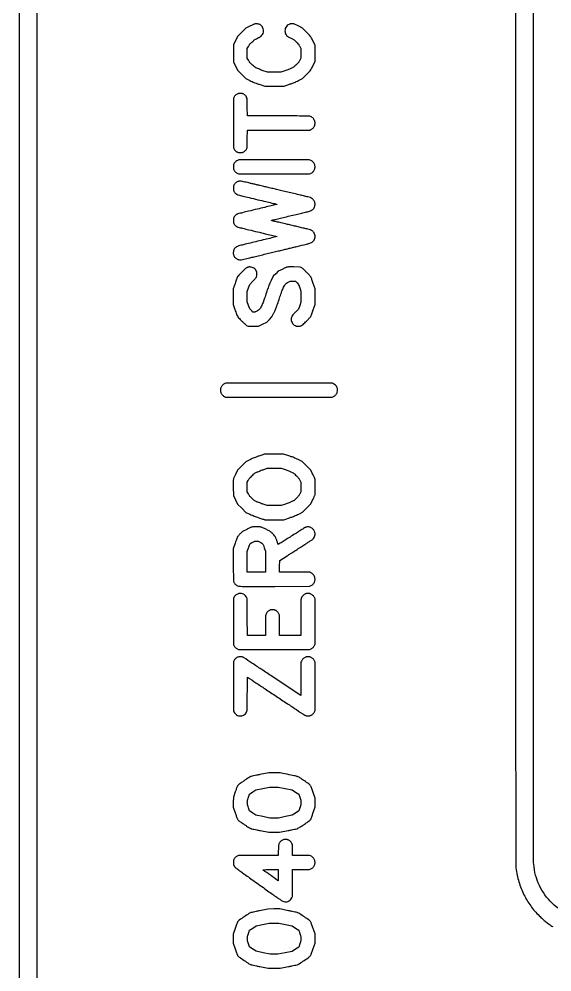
# Model space of a CAD drawing. Extents: x 949 to 24658, y 948 to 49051.
# Drawn here: x 949 to 3906, y 37456 to 42738 of the extents above; entities that cross this region are included whole.
import ezdxf

# ---------------------------------------------------------------- set-up
doc = ezdxf.new("R2010")
doc.units = 0

msp = doc.modelspace()

# ---------------------------------------------------------------- linework, layer by layer
for points in [[(24557.45501, 40846.15625, -0.000005), (24557.576589, 33590.111823, -0.000003), (24557.572356, 24977, -0.000002), (24557.441941, 13479.946311, -0.000011), (24557.197838, 7129.844974)], [(10406.169525, 37738.067317, -0.000001), (7284.943993, 37738.119343, -0.000001), (4154.349915, 37738.182247, -0.016092), (4126.5, 37739.079389, -0.088387), (4007.824737, 37768.20927, -0.089356), (3907.020626, 37836.473077, -0.089547), (3836.535009, 37935.47965, -0.089246), (3805.013966, 38053, -0.02096), (3804.381759, 38068.001996, -0.000003), (3804.197047, 39001.246926, -0.000054), (3804.091567, 40246.104477, -0.000013), (3804.192396, 42321), (3804.507907, 46575.5)], [(3703.932697, 46543.887491, 0.000001), (3703.874383, 45298.330035, 0.000027), (3703.886066, 43922.992192, 0.000016), (3704.040572, 42293, 0.000007), (3704.415056, 39650.664677, 0.000093), (3704.753215, 38664.86868, 0.000014), (3705.096386, 38050.695171, 0.032694), (3706.298138, 38032.5, 0.017725), (3713.138187, 37991.864436, 0.021931), (3722.486188, 37954.644388, 0.022539), (3734.806221, 37919.253213, 0.020777), (3750.564224, 37884.118552, 0.019094), (3768.472476, 37851.441792, 0.02193), (3788.070056, 37821.748617, 0.021951), (3810.176004, 37793.910352, 0.0192), (3835.607726, 37766.797513, 0.012286), (3853.975893, 37749.533712, 0.014084), (3872.370686, 37733.987175, 0.014455), (3891.159846, 37719.862944, 0.014512), (3910.709883, 37706.867111, 0.028089)], [(10785.463822, 45035.652863, -0.000007), (10785.5, 42312.5, -0.00001), (10785.452324, 40023.210587, -0.000067)], [(10885.451421, 40055.597846, 0.000011), (10885.5, 42312, 0.000007), (10885.462764, 44998.696467, 0.000096)], [(5592.011956, 37638.547867, 0.000014), (7295.5, 37638.5, 0.000009), (9315.141555, 37638.536626, 0.000133)], [(10884.994013, 38054.954484, 0.000004), (10885.24925, 38880.764608, 0.000065)], [(10785.249276, 38864.327406, -0.000004), (10784.993817, 38059.058954, -0.029729)], [(1049.389569, 24971.005548), (1049.026707, 47383.921986, -0.00626), (1050.046715, 47465.5, -0.033646), (1068.871669, 47668.901535, -0.033602), (1114.810693, 47868.031209, -0.033578), (1187.049486, 48059.345218, -0.033492), (1284.300323, 48239.440267, -0.035818), (1412.472277, 48413.87389, -0.035525), (1564.554944, 48568.74278, -0.035523), (1737.038666, 48700.530386, -0.035805), (1926, 48806.188285, -0.025465), (2070.497901, 48865.136588, -0.025551), (2220.07925, 48909.014513, -0.025572), (2373.232624, 48937.376195, -0.025608), (2528.409406, 48949.937588, -0.007392), (2587.913092, 48950.817431), (12801.773457, 48950.839867)], [(6290.338763, 44819.041707, 0.000021), (7295.237307, 44819, 0.000022), (8282.535437, 44819.042846, 0.0002)], [(4128.612771, 37639.010388, 0.00001), (4727.012426, 37638.751208, 0.000089)]]:
    msp.add_lwpolyline(points, format="xyb")
msp.add_lwpolyline([(949.364042, 47439.205645), (949.356477, 25000.183739)])
for points in [[(2255.5, 42710.598561, 0.031976), (2252.945824, 42709.605454, 0.002407), (2246.2125, 42706.43904, 0.003317), (2238.217889, 42702.567111, 0.002517), (2229.5, 42698.21859), (2207.5, 42687.106267), (2185.203288, 42665.424927), (2162.906575, 42643.743588), (2150.703288, 42619.311645), (2138.5, 42594.879701), (2138.5, 42548), (2138.5, 42501.120299), (2150.701964, 42476.691006), (2162.903927, 42452.261713), (2185.201964, 42430.568369), (2207.5, 42408.875025), (2229.404147, 42397.836262, 0.0061), (2242.571531, 42391.400678, 0.013592), (2252.776471, 42386.901738, 0.011577), (2264.159057, 42382.553626, 0.00336), (2281.904147, 42376.375838), (2312.5, 42365.954175), (2366, 42366.227088), (2419.5, 42366.5), (2449.5, 42376.648605, 0.003239), (2467.272368, 42382.789369, 0.012863), (2478.05899, 42386.909734, 0.015397), (2487.651784, 42391.209717, 0.006189), (2500.5, 42397.648605), (2521.5, 42408.5), (2538, 42424.334649, 0.003301), (2557.375056, 42443.175679, 0.033575), (2564.817024, 42451.564718, 0.042747), (2570.412427, 42460.235434, 0.007056), (2579.5, 42477.970368), (2591.5, 42502.22644), (2591.5, 42548), (2591.5, 42593.77356), (2579.5, 42617.987258, 0.006478), (2570.444102, 42635.680437, 0.042051), (2565.046288, 42644.100394, 0.034031), (2557.944688, 42652.162135, 0.003335), (2539.40178, 42670.284482), (2521.30356, 42687.737747), (2497.621403, 42699.618873), (2473.939245, 42711.5), (2463.719623, 42711.5, 0.008284), (2457.837509, 42711.402533, 0.033378), (2454.264982, 42711.044559, 0.0444), (2451.297525, 42710.269935, 0.023557), (2447.781935, 42708.819944, 0.081297), (2437.168396, 42701.55054, 0.078296), (2429.264508, 42691.191278, 0.07974), (2425.031822, 42679.084866, 0.089376), (2425.045167, 42666.75, 0.058768), (2428.383626, 42655.832542, 0.085917), (2433.927055, 42647.473504, 0.065208), (2443.13918, 42639.969366, 0.021342), (2458.448614, 42631.392485), (2475.5, 42622.774024), (2488.827391, 42609.637012, -0.004975), (2496.884012, 42601.535857, -0.026721), (2500.98189, 42596.856651, -0.03584), (2504.003489, 42592.384393, -0.013682), (2507.577391, 42585.766657), (2513, 42575.033313), (2513, 42548), (2513, 42520.966687), (2507.577391, 42510.233343, -0.013693), (2504.004096, 42503.617071, -0.035784), (2500.980852, 42499.141707, -0.02668), (2496.881046, 42494.457797, -0.004977), (2488.827391, 42486.354054, -0.005189), (2480.191984, 42478.011253, -0.030749), (2475.375363, 42473.984576, -0.034537), (2470.326829, 42470.778594, -0.007591), (2461.216634, 42466.017738, -0.011565), (2453.432486, 42462.322243, -0.009819), (2445.051774, 42458.774239, -0.008774), (2435.645297, 42455.198238, -0.005831), (2424.741629, 42451.413684), (2402.549989, 42444), (2364.89139, 42444), (2327.232791, 42444), (2304.326425, 42451.887598, -0.005883), (2293.830398, 42455.640523, -0.006816), (2283.931197, 42459.466273, -0.007387), (2275.128377, 42463.158975, -0.01314), (2268.011177, 42466.494399, -0.009137), (2259.743286, 42470.828232, -0.031091), (2254.602795, 42474.074286, -0.027022), (2249.551946, 42478.153952, -0.005671), (2241.196854, 42485.856801, -0.004748), (2232.709699, 42494.015017, -0.031503), (2228.782196, 42498.380129, -0.040347), (2225.846014, 42502.774507, -0.010703), (2221.895706, 42510.234623), (2216, 42521.969247), (2216, 42548), (2216, 42574.030753), (2221.921685, 42585.765377, -0.010741), (2225.882426, 42593.211984, -0.039947), (2228.836474, 42597.622391, -0.031235), (2232.780623, 42602.007884, -0.004779), (2241.246256, 42610.15661, -0.005889), (2250.024133, 42618.252306, -0.031461), (2255.128631, 42622.298962, -0.030497), (2260.764693, 42625.726875, -0.005322), (2271.831917, 42631.415849, 0.006698), (2278.698133, 42634.969263, 0.007814), (2285.119421, 42638.532372, 0.007027), (2290.450692, 42641.701129, 0.04613), (2292.936971, 42643.562022, 0.080048), (2300.693481, 42653.226149, 0.078523), (2305.085768, 42664.900525, 0.078893), (2305.652935, 42677.311072, 0.081974), (2302.318723, 42689.111484, 0.024616), (2299.430435, 42694.550326, 0.040532), (2296.413278, 42698.79073, 0.043042), (2292.892404, 42702.311087, 0.032561), (2288.48754, 42705.55112, 0.0566), (2280.850025, 42709.297291, 0.047812), (2272.120054, 42711.502114, 0.048733), (2263.324915, 42711.981438, 0.066085)], [(2162.892457, 42323.70292, 0.040849), (2155.814478, 42320.012676, 0.048894), (2149.877977, 42315.405718, 0.049605), (2145.016284, 42309.795028, 0.044133), (2141.135165, 42303.120011), (2138.5, 42297.5), (2138.5, 42161.5), (2138.5, 42025.5), (2141.110072, 42020, 0.039457), (2144.519068, 42014.073062, 0.045699), (2148.672894, 42009.062358, 0.045153), (2153.713339, 42004.842219, 0.037008), (2159.766917, 42001.272343, 0.012667), (2164.550944, 41999.057959, 0.048159), (2167.680793, 41998.048726, 0.044447), (2171.066427, 41997.616944, 0.009696), (2176.951597, 41997.507331, 0.009674), (2182.598443, 41997.620932, 0.038385), (2186.041986, 41998.022865, 0.045128), (2189.104038, 41998.913732, 0.017054), (2193.200712, 42000.681727, 0.041989), (2199.205261, 42004.163335, 0.043984), (2204.443855, 42008.551578, 0.043965), (2208.836035, 42013.790383, 0.041881), (2212.325604, 42019.799288), (2215.5, 42026.5), (2215.786737, 42074.238883), (2216.073475, 42121.977766), (2389.286737, 42122.238883), (2562.5, 42122.5), (2569.002865, 42125.581812, 0.043326), (2574.878567, 42129.017867, 0.042298), (2580.125307, 42133.439866, 0.041821), (2584.605614, 42138.733738, 0.040345), (2588.203129, 42144.761049, 0.016499), (2590.074526, 42148.901799, 0.047923), (2590.989009, 42151.903703, 0.040637), (2591.392351, 42155.285712, 0.009368), (2591.5, 42161.030835, 0.009658), (2591.386044, 42166.930121, 0.04433), (2590.95215, 42170.321973, 0.048131), (2589.941683, 42173.454645, 0.012703), (2587.727657, 42178.236543, 0.056148), (2582.379717, 42186.558119, 0.064678), (2575.532671, 42193.043056, 0.064805), (2567.268157, 42197.554113, 0.056704), (2557.74164, 42200.057028, 0.034406), (2552.737429, 42200.43231, 0.000191), (2504.834854, 42200.704701, 0.000812), (2449.548207, 42200.908261, 0.000485), (2383.78643, 42200.979893), (2216.07286, 42201), (2215.78643, 42249.25), (2215.5, 42297.5), (2212.275699, 42304.08912, 0.044692), (2208.811213, 42309.81144, 0.040382), (2204.27665, 42315.039835, 0.040473), (2198.972329, 42319.459987, 0.045424), (2193.218065, 42322.777909, 0.024805), (2189.86374, 42324.127993, 0.035196), (2186.759051, 42324.962851, 0.028767), (2183.130879, 42325.454935, 0.010762), (2178, 42325.741353, 0.00919), (2172.617397, 42325.82674, 0.032912), (2169.18715, 42325.592028, 0.042415), (2166.285476, 42324.946513, 0.023821)], [(2169.045302, 41956.907636, 0.063862), (2160.863387, 41954.186041, 0.053873), (2153.108179, 41949.363627, 0.052928), (2146.432811, 41942.894413, 0.05672), (2141.440618, 41935.307908, 0.022237), (2139.775613, 41931.621355, 0.051684), (2138.94883, 41928.707525, 0.036567), (2138.589499, 41925.129788, 0.006749), (2138.5, 41918.5, 0.006903), (2138.58979, 41911.996546, 0.034256), (2138.940492, 41908.3583, 0.048826), (2139.728256, 41905.422521, 0.024196), (2141.260506, 41901.878854, 0.035684), (2144.779519, 41895.842929, 0.045891), (2148.870866, 41890.894704, 0.046046), (2153.78428, 41886.788312, 0.036295), (2159.763413, 41883.272343), (2167.396186, 41879.5), (2364.448093, 41879.5), (2561.5, 41879.5), (2567.5, 41881.908548, 0.061831), (2573.843328, 41885.417203, 0.040003), (2580.220828, 41890.88454, 0.040149), (2585.608795, 41897.257138, 0.065159), (2588.950546, 41903.5, 0.104962), (2591.61927, 41920.90012, 0.112109), (2586.860097, 41937.434697, 0.113231), (2575.481811, 41950.173538, 0.10879), (2559.526132, 41956.910536, 0.045656), (2548.899738, 41957.886083, 0.000076), (2364.131267, 41957.912978, 0.000072), (2179.094849, 41957.884838, 0.048356)], [(2167.024244, 41838.458903, 0.052448), (2159.037727, 41835.288871, 0.051981), (2151.859568, 41830.518808, 0.052211), (2145.847253, 41824.393422, 0.053886), (2141.306901, 41817.216771, 0.023436), (2139.741955, 41813.611737, 0.049122), (2138.94372, 41810.664818, 0.034701), (2138.590161, 41807.030702, 0.006903), (2138.5, 41800.5, 0.006907), (2138.591235, 41793.895336, 0.035947), (2138.952883, 41790.272276, 0.049865), (2139.780427, 41787.293712, 0.021444), (2141.439618, 41783.512763, 0.044435), (2144.890816, 41777.822841, 0.040419), (2149.393762, 41772.634845, 0.040759), (2154.629155, 41768.281192, 0.047249), (2160.259248, 41765.074023, 0.044033), (2165.979714, 41763.080269, 0.001223), (2191.449275, 41756.714758, 0.002044), (2225.610107, 41748.413849, 0.000737), (2274.249535, 41736.88089, -0.000784), (2318.264404, 41726.440117, -0.001708), (2351.985692, 41718.263319, -0.000237), (2380.213579, 41711.302144, -0.727504), (2380.249535, 41710.794013, -0.036657), (2378.806945, 41710.331491, -0.000041), (2347.435801, 41702.757353, -0.000386), (2312.340384, 41694.315739, -0.000238), (2271, 41684.426556, 0.000751), (2223.360725, 41672.978909, 0.001979), (2189.283244, 41664.593077, 0.000925), (2163.187418, 41658.01039, 0.054764), (2158.619309, 41656.299471, 0.048551), (2153.68302, 41653.171512, 0.035423), (2148.852421, 41648.825431, 0.03497), (2144.609387, 41643.761487, 0.042958), (2141.430574, 41638.478193, 0.021531), (2139.778099, 41634.704389, 0.049728), (2138.952472, 41631.724648, 0.035832), (2138.591251, 41628.098563, 0.006914), (2138.5, 41621.5, 0.006905), (2138.590492, 41614.947771, 0.035055), (2138.946421, 41611.316334, 0.049327), (2139.753194, 41608.359393, 0.022825), (2141.345068, 41604.702551, 0.045269), (2144.594067, 41599.363743, 0.035425), (2149.007171, 41594.208472, 0.035704), (2154.053604, 41589.776975, 0.048905), (2159.199232, 41586.611555, 0.051564), (2164.188137, 41584.786341, 0.001067), (2189.934045, 41578.334016, 0.002032), (2224.203965, 41569.970836, 0.000724), (2273.202565, 41558.299065, -0.000268), (2314.866313, 41548.414684, -0.000448), (2349.895791, 41540.051221, -0.00001), (2381.598847, 41532.451279, -0.586217), (2381.639732, 41532.306399, -0.13803), (2381.380977, 41532.161298, -0.000006), (2349.468123, 41524.462116, -0.000273), (2314.26098, 41515.988922, -0.000164), (2272.492048, 41505.975145, 0.000658), (2193.377965, 41486.925506, 0.012386), (2168.700077, 41480.297855, 0.042145), (2156.001592, 41475.352328, 0.098664), (2147.939577, 41469.194015, 0.035504), (2143.676899, 41463.596156, 0.049664), (2140.771738, 41458.023836, 0.049262), (2139.006914, 41451.952697, 0.034182), (2138.178489, 41444.850088, 0.011699), (2138.069402, 41440.376015, 0.023176), (2138.230348, 41436.830497, 0.027656), (2138.684115, 41433.765984, 0.028461), (2139.470578, 41430.800143, 0.055997), (2143.146631, 41422.742028, 0.055079), (2148.536087, 41415.651296, 0.054891), (2155.362787, 41409.887662, 0.054872), (2163.280797, 41405.746744, 0.074828), (2171.755164, 41403.826369, 0.052111), (2181.575127, 41404.127537, 0.022935), (2197.023622, 41406.94905, 0.002805), (2230.5, 41414.862248, -0.000316), (2253.226376, 41420.353904, -0.000124), (2284.578125, 41427.900589, -0.000123), (2318.489984, 41436.045807, -0.000153), (2350, 41443.595746, 0.000015), (2379.643295, 41450.689736, 0.000017), (2407.93125, 41457.46127, 0.000015), (2431.91106, 41463.203154, 0.000098), (2444, 41466.100709, -0.000174), (2453.798917, 41468.447805, -0.00008), (2466.55625, 41471.496659, -0.000079), (2479.973298, 41474.698649, -0.00011), (2492, 41477.564009, 0.000893), (2544.765455, 41490.222692, 0.014396), (2562.42306, 41495.034198, 0.044894), (2572.099447, 41498.950201, 0.067712), (2579.545882, 41504.149057, 0.076706), (2586.726512, 41513.15746, 0.075989), (2590.88601, 41523.939928, 0.074744), (2591.673822, 41535.631844, 0.070586), (2589.032928, 41547.28458, 0.058019), (2586.08722, 41552.946705, 0.035775), (2581.435628, 41558.852649, 0.035794), (2575.995701, 41564.029027, 0.058568), (2570.651781, 41567.469542, 0.048836), (2566.292493, 41569.097561, 0.002224), (2550.866045, 41573.125047, 0.003216), (2530.666196, 41578.164624, 0.00143), (2503.974208, 41584.561013, -0.000026), (2478.128336, 41590.677925, -0.000023), (2451.304923, 41597.028939, -0.000023), (2427.212849, 41602.735586, -0.000072), (2411, 41606.579139, 0.00024), (2397.775307, 41609.709583, 0.000217), (2384.087921, 41612.936337, 0.000217), (2371.820332, 41615.817137, 0.000691), (2363.618453, 41617.727473, -0.004126), (2356.427097, 41619.454609, -0.01592), (2352.00853, 41620.705082, -0.029367), (2349.608651, 41621.625834, -0.657719), (2349.618453, 41622.175482, -0.037912), (2351.160886, 41622.675715, -0.000068), (2377.531671, 41629.064528, -0.00051), (2407.169142, 41636.208465, -0.000316), (2442, 41644.543332, 0.000013), (2477.864422, 41653.10256, 0.000017), (2510.7625, 41660.955972, 0.000013), (2538.340305, 41667.541085, 0.000154), (2549, 41670.090201, 0.011415), (2561.806653, 41673.467781, 0.038464), (2569.9149, 41676.497399, 0.053791), (2575.923594, 41680.11515, 0.043644), (2581.497377, 41685.17051, 0.117165), (2590.258064, 41700.69982, 0.115596), (2591.156886, 41718.591331, 0.115671), (2584.014707, 41735.010854, 0.117429), (2570.350384, 41746.436267, 0.049759), (2566.026022, 41748.079662, 0.002771), (2552.07199, 41751.764792, 0.003613), (2533.452878, 41756.428447, 0.00152), (2508.350384, 41762.442861, -0.00003), (2481.849641, 41768.708841, -0.000015), (2448.8123, 41776.523517, -0.000015), (2414.907705, 41784.545542, -0.000023), (2385.5, 41791.50599, 0.000013), (2358.251563, 41797.955988, 0.000013), (2330.95625, 41804.415622, 0.000012), (2307.097522, 41810.060706, 0.00005), (2292.5, 41813.512639, -0.000043), (2279.323313, 41816.628387, -0.000018), (2261.534375, 41820.837006, -0.000018), (2242.482431, 41825.345852, -0.000023), (2225, 41829.484739, 0.002082), (2209.049448, 41833.191633, 0.002837), (2194.634375, 41836.392524, 0.001872), (2182.510869, 41838.965011, 0.03227), (2178.5, 41839.533616, 0.022807), (2175.642393, 41839.621381, 0.019621), (2172.640434, 41839.458693, 0.019827), (2169.69898, 41839.065074, 0.025099)], [(2219.486943, 41362.267123, 0.014607), (2217.242138, 41361.386554, 0.008769), (2214.628431, 41360.217546, 0.008778), (2212.067192, 41358.962378, 0.015114), (2209.986943, 41357.816606, 0.061237), (2203.200454, 41352.593026, 0.003239), (2183.826136, 41333.242243, 0.002755), (2164.433622, 41313.403266, 0.076562), (2160.257589, 41307.5, 0.029813), (2159.067651, 41304.71083, 0.001616), (2155.871969, 41295.688505, 0.002515), (2152.156822, 41284.917644, 0.001832), (2148.130773, 41272.907677), (2138, 41242.315354), (2138, 41199.102803), (2138, 41155.890251), (2147.120652, 41128.195126, 0.004658), (2156.209739, 41101.437416, 0.050288), (2161.042556, 41091.098459, 0.055451), (2167.72892, 41082.276291, 0.006288), (2185.225901, 41064.300679, 0.002323), (2198.064401, 41051.55762, 0.012449), (2205.264939, 41044.820992, 0.022924), (2210.239478, 41040.786841, 0.050679), (2214.441375, 41038.300679), (2220.5, 41035.5), (2249.294833, 41035.5), (2278.089667, 41035.5), (2300.794833, 41046.995426), (2323.5, 41058.490851), (2338.11619, 41072.995426), (2352.73238, 41087.5), (2363.402207, 41108.772579, 0.008249), (2370.230735, 41122.9663, 0.016643), (2375.04887, 41134.405982, 0.009398), (2380.541019, 41149.614438, 0.001141), (2391.899831, 41183.272579, -0.001382), (2401.801535, 41212.566452, -0.006415), (2407.78291, 41229.392616, -0.010951), (2412.376414, 41241.018657, -0.016109), (2416.958846, 41251, -0.014891), (2423.227019, 41262.684277, -0.055324), (2428.159874, 41269.411507, -0.064678), (2434.041093, 41274.348914, -0.025564), (2443.233343, 41279.588706), (2453.966687, 41285), (2468.253094, 41285), (2482.539501, 41285), (2491.656222, 41275.75), (2500.772944, 41266.5), (2506.886472, 41247.999308), (2513, 41229.498615), (2513, 41199.47047), (2513, 41169.442325), (2506.503669, 41150.010975), (2500.007339, 41130.579626), (2483.116551, 41113.539813, 0.007501), (2471.333972, 41101.291133, 0.037534), (2465.378902, 41093.86605, 0.061222), (2462.053507, 41087.457439, 0.046019), (2459.975973, 41079.783429, 0.084207), (2459.922544, 41067.626455, 0.08018), (2463.853911, 41055.906254, 0.078608), (2471.365947, 41045.828424, 0.076314), (2481.692092, 41038.440618, 0.022237), (2485.378645, 41036.775613, 0.051684), (2488.292475, 41035.94883, 0.036567), (2491.870212, 41035.589499, 0.006749), (2498.5, 41035.5, 0.039873), (2509.573773, 41036.384488, 0.097962), (2517.195661, 41039.207426, 0.052575), (2525.672129, 41045.719243, 0.005528), (2543.62086, 41063.1644, 0.003069), (2554.496369, 41074.104649, 0.009679), (2561.598903, 41081.623455, 0.013472), (2566.309007, 41087.09628, 0.050257), (2568.807698, 41090.88308, 0.030223), (2570.44539, 41094.526757, 0.002996), (2573.787702, 41103.515655, 0.003769), (2577.629655, 41114.292454, 0.002983), (2581.626092, 41126), (2591.5, 41155.5), (2591.5, 41199.5), (2591.5, 41243.5), (2582.13881, 41271.5, 0.002513), (2578.332641, 41282.697088, 0.003023), (2574.637738, 41293.184375, 0.002585), (2571.427298, 41301.980582, 0.020237), (2569.748744, 41306, 0.045074), (2567.183924, 41310.416341, 0.026214), (2563.380839, 41315.229994, 0.013751), (2557.028976, 41322.067859, 0.002385), (2544.609934, 41334.600694, 0.002401), (2531.984506, 41347.100222, 0.013945), (2525.114152, 41353.471123, 0.026499), (2520.203682, 41357.336128, 0.040117), (2515.524515, 41360.100694), (2508.549029, 41363.5), (2474.7391, 41363.810663, 0.001537), (2455.740882, 41363.926811, 0.009295), (2445.886577, 41363.77356, 0.017872), (2439.68207, 41363.339281, 0.044351), (2435.217431, 41362.460879, 0.032194), (2431.857091, 41361.244623, 0.00436), (2425.013929, 41358.185695, 0.00501), (2416.962957, 41354.404309, 0.004205), (2408.502846, 41350.238756), (2387.5, 41339.67708), (2373.670613, 41326.08854), (2359.841226, 41312.5), (2348.38088, 41289.716324, 0.007137), (2340.986099, 41274.477168, 0.017431), (2336.098564, 41263.001824, 0.010041), (2330.697359, 41248.099183, 0.001108), (2319.096453, 41213.716324, -0.001368), (2309.199305, 41184.433285, -0.006431), (2303.250152, 41167.696554, -0.011064), (2298.71172, 41156.217768, -0.016917), (2294.225851, 41146.5, -0.016714), (2288.284666, 41135.617671, -0.055697), (2283.400347, 41129.117829, -0.06043), (2277.418848, 41124.136931, -0.022202), (2267.913617, 41118.577046, -0.007437), (2262.159574, 41115.654233, -0.027542), (2258.410884, 41114.069087, -0.041894), (2255.418986, 41113.269194, -0.044405), (2252.393866, 41113, -0.044465), (2249.173222, 41113.286981, -0.100748), (2246.910601, 41114.186931, -0.047865), (2244.29146, 41116.283516, -0.004197), (2238.235307, 41122.263711), (2229.010115, 41131.527421), (2222.505057, 41150.984873), (2216, 41170.442325), (2216, 41198.970567), (2216, 41227.49881), (2222.619341, 41247.499405), (2229.238683, 41267.5), (2246.563259, 41285.006658, 0.008208), (2260.225798, 41299.273753, 0.055414), (2266.034679, 41307.130883, 0.090537), (2268.645042, 41314.387025, 0.040878), (2269.486732, 41324.5, 0.008703), (2269.390515, 41330.483516, 0.038415), (2269.002771, 41333.985359, 0.046737), (2268.118815, 41337.053925, 0.017136), (2266.325604, 41341.200712, 0.063808), (2260.499762, 41350.292554, 0.071312), (2252.758145, 41357.236094, 0.071216), (2243.368225, 41361.731845, 0.063389), (2232.709552, 41363.646428, 0.012576), (2228.481949, 41363.756254, 0.026196), (2225.191368, 41363.586449, 0.031221), (2222.335318, 41363.106882, 0.028965)], [(2091.892457, 40717.649349, 0.042094), (2084.851764, 40714.02903, 0.049362), (2078.912878, 40709.441454, 0.049821), (2074.031766, 40703.818257, 0.044244), (2070.135165, 40697.120011, 0.024555), (2068.708503, 40693.642868, 0.044641), (2067.94611, 40690.669854, 0.032657), (2067.594665, 40687.039774, 0.007806), (2067.5, 40680.976322, 0.007635), (2067.598109, 40674.552099, 0.039543), (2067.986175, 40671.025064, 0.050197), (2068.888527, 40667.989495, 0.017095), (2070.780574, 40663.791502, 0.045452), (2074.22999, 40658.145961, 0.040006), (2078.779606, 40652.951097, 0.039692), (2084.139462, 40648.507495, 0.04295), (2090, 40645.097154), (2095.5, 40642.5), (2391.5, 40642.5), (2687.5, 40642.5), (2693.297699, 40645.216514, 0.047293), (2700.950436, 40649.72807, 0.056929), (2707.10823, 40655.361319, 0.057155), (2711.818739, 40662.218162, 0.048253), (2715.177824, 40670.359538, 0.091552), (2716.688823, 40683.759118, 0.087936), (2713.362998, 40697.02033, 0.086965), (2705.633897, 40708.448891, 0.086937), (2694.478193, 40716.569426), (2688.5, 40719.5), (2393, 40719.729816), (2097.5, 40719.959632)], [(2312.5, 40325.993396, 0.025475), (2309.815728, 40325.286508, 0.001372), (2301.45, 40322.59585, 0.002141), (2291.516967, 40319.323916, 0.00156), (2280.5, 40315.604319, 0.004177), (2264.734139, 40310.079093, 0.010861), (2253.508613, 40305.761837, 0.011845), (2243.050256, 40301.184404, 0.005878), (2230, 40294.912445), (2207.5, 40283.771452), (2184.935332, 40261.135726), (2162.370664, 40238.5), (2151.935332, 40218.117521, 0.002714), (2147.80865, 40209.948207, 0.003313), (2144.040087, 40202.258939, 0.002779), (2140.950878, 40195.756514, 0.02334), (2139.711771, 40192.753065, 0.060585), (2138.706748, 40188.333393, 0.018193), (2138.249577, 40181.436631, 0.008135), (2138.088598, 40169.547104, 0.000907), (2138.211771, 40142.446042), (2138.5, 40097.120997), (2150.348766, 40073.310498), (2162.197533, 40049.5), (2185.348766, 40026.439559), (2208.5, 40003.379118), (2230.298851, 39993.167213, 0.006911), (2242.128595, 39987.823578, 0.008235), (2253.434042, 39983.123671, 0.007654), (2265.552091, 39978.531843, 0.00476), (2279.897818, 39973.499489, 0.001858), (2290.907758, 39969.800191, 0.002437), (2300.991249, 39966.508288, 0.001782), (2309.463498, 39963.821298, 0.023077), (2312.666784, 39962.978042, 0.046762), (2316.711716, 39962.499306, 0.002715), (2329.170991, 39962.263543, 0.003484), (2345.762309, 39962.155325, 0.001466), (2368.067818, 39962.230662), (2418.5, 39962.54891), (2449.5, 39973.172239, 0.003567), (2466.397527, 39979.097862, 0.009241), (2478.465904, 39983.680379, 0.010996), (2489.07969, 39988.210012, 0.007404), (2501, 39993.824292), (2521.5, 40003.853015), (2544.65158, 40027.176508), (2567.803159, 40050.5), (2578.299656, 40071.537241, 0.003794), (2582.436063, 40079.987378, 0.004592), (2586.183372, 40087.979356, 0.003912), (2589.220529, 40094.754239, 0.031245), (2590.398077, 40097.968742, 0.069131), (2591.923164, 40108.016677, 0.002883), (2592.171136, 40144.355568, 0.002866), (2592.001153, 40180.711932, 0.069679), (2590.496138, 40190.701049, 0.033651), (2589.361888, 40193.751862, 0.003868), (2586.301779, 40200.407349, 0.00465), (2582.522374, 40208.271463, 0.003775), (2578.329275, 40216.63255), (2567.666273, 40237.5), (2544.083137, 40261.080681), (2520.5, 40284.661362), (2498.5, 40295.716235, 0.00585), (2485.245164, 40302.183617, 0.014102), (2475.255408, 40306.573562, 0.012272), (2464.251765, 40310.731665, 0.003514), (2447, 40316.635554), (2417.5, 40326.5), (2367, 40326.665796, 0.001571), (2347.358624, 40326.668569, 0.002334), (2330.159375, 40326.536669, 0.001016), (2315.467181, 40326.325554, 0.047576)], [(2425.524994, 40240.646334, -0.006071), (2435.875347, 40237.042387, -0.007694), (2445.342757, 40233.450725, -0.008448), (2453.780018, 40229.934309, -0.012712), (2461, 40226.559949, -0.008659), (2469.612409, 40222.076889, -0.035995), (2474.542727, 40218.922151, -0.029876), (2479.380183, 40214.840071, -0.0047), (2488.327196, 40206.163615, -0.004641), (2496.72619, 40197.70846, -0.026197), (2500.920399, 40192.930243, -0.036097), (2503.980481, 40188.417307, -0.013968), (2507.577196, 40181.766657), (2513, 40171.033313), (2513, 40144), (2513, 40116.966687), (2507.577391, 40106.233343, -0.013825), (2504.007893, 40099.628256, -0.035257), (2500.964814, 40095.118424, -0.026226), (2496.836978, 40090.378782, -0.004964), (2488.780919, 40082.217002, -0.004819), (2480.215131, 40073.87186, -0.029835), (2475.530764, 40069.901697, -0.037235), (2470.83154, 40066.896444, -0.010029), (2462.953528, 40062.850175, -0.014699), (2456.389185, 40059.879051, -0.00622), (2447.420678, 40056.263693, -0.005914), (2437.302764, 40052.46771, -0.005784), (2427.023433, 40048.883173), (2403.546866, 40041), (2364.998438, 40041), (2326.450011, 40041), (2304.402155, 40048.36565, -0.006624), (2294.904889, 40051.678938, -0.005049), (2284.592881, 40055.54876, -0.005106), (2275.000727, 40059.37243, -0.011939), (2267.927149, 40062.475539), (2253.5, 40069.219779), (2240.672032, 40081.859889, -0.005333), (2232.794019, 40089.789919, -0.028943), (2228.827915, 40094.371, -0.035982), (2225.806676, 40098.944702, -0.011117), (2221.922032, 40106.234623), (2216, 40117.969247), (2216, 40144.00128), (2216, 40170.033313), (2221.422986, 40180.766657, -0.014226), (2225.043353, 40187.452587, -0.036489), (2228.137197, 40191.997414, -0.025797), (2232.421339, 40196.860308, -0.004337), (2241.172986, 40205.663413, -0.004365), (2250.337134, 40214.566068, -0.028024), (2255.254031, 40218.759583, -0.036433), (2260.083917, 40221.905343, -0.010426), (2268, 40226.062941, -0.014468), (2274.444915, 40229.048605, -0.00592), (2283.356699, 40232.743661, -0.005735), (2293.266783, 40236.584468, -0.006217), (2303, 40240.091529), (2325.5, 40247.884003), (2364.524994, 40247.942001), (2403.549989, 40248)], [(2239.78916, 39921.923312, 0.047846), (2237.372587, 39921.102629, 0.002845), (2230.347574, 39917.891913, 0.00426), (2222.02316, 39913.943376, 0.003128), (2212.858558, 39909.429228), (2189.638797, 39897.810929), (2177.700328, 39886.155465, 0.0065), (2172.880981, 39881.326421, 0.006844), (2168.272194, 39876.455043, 0.006584), (2164.412408, 39872.149406, 0.030387), (2162.369209, 39869.5, 0.04861), (2160.259248, 39865.628797, 0.009837), (2157.336387, 39858.35759, 0.007774), (2153.570464, 39847.943509, 0.002715), (2148.467448, 39832.849001), (2137.958337, 39801.198002), (2138.229168, 39711.349001), (2138.5, 39621.5), (2141.642626, 39615.5, 0.054518), (2146.995817, 39607.529219, 0.060025), (2153.793447, 39601.189576, 0.060193), (2161.884637, 39596.659405, 0.055335), (2171.054082, 39594.026603, 0.040805), (2177.423223, 39593.467985, 0.000452), (2220.765498, 39593.250698, 0.001081), (2279.386385, 39593.136528, 0.000321), (2369, 39593.213214), (2560.5, 39593.5), (2566.282311, 39595.833938, 0.050169), (2573.913867, 39599.844804, 0.051178), (2580.538227, 39605.272239, 0.051936), (2585.838935, 39611.849388, 0.054885), (2589.556412, 39619.261001, 0.05725), (2591.109401, 39625.583244, 0.035556), (2591.533031, 39633.220476, 0.035456), (2590.868245, 39640.882001, 0.054815), (2589.117249, 39647.28458, 0.056011), (2585.920852, 39653.30065, 0.040118), (2581.124051, 39659.226626, 0.039519), (2575.338904, 39664.415626, 0.04869), (2569.180697, 39668.232296), (2562.544038, 39671.5), (2478.758202, 39671.777447), (2394.972366, 39672.054894), (2395.236183, 39704.179616), (2395.5, 39736.304337), (2437.059916, 39762.902169, -0.000118), (2456.403138, 39775.275145, -0.000062), (2480.452598, 39790.646262, -0.000062), (2505.093847, 39806.387016, -0.000095), (2526.418951, 39820, 0.001656), (2545.080751, 39831.995035, 0.002352), (2561.58852, 39842.793556, 0.00132), (2575.461339, 39852.014632, 0.03419), (2579.022977, 39854.765296, 0.077216), (2586.50837, 39863.821977, 0.078453), (2590.842901, 39874.674722, 0.076862), (2591.673875, 39886.530218, 0.069903), (2588.959167, 39898.5, 0.064843), (2585.593511, 39904.778054, 0.040592), (2580.197198, 39911.149107, 0.040524), (2573.823953, 39916.581828, 0.063309), (2567.5, 39920.023886, 0.053439), (2560.318495, 39921.974532, 0.04117), (2552.217365, 39922.592635, 0.041965), (2544.343615, 39921.881879, 0.065651), (2537.864053, 39919.841813, 0.030482), (2533.811867, 39917.643428, 0.000535), (2512.669288, 39904.414716, 0.001346), (2488.092809, 39888.908475, 0.000897), (2460.008948, 39871.012644, -0.001231), (2432.261746, 39853.357426, -0.002047), (2408.777966, 39838.630362, -0.000171), (2387.724423, 39825.557104, -0.361364), (2387.019739, 39825.655105, -0.098389), (2386.580724, 39826.382636, -0.001135), (2384.665671, 39831.719532, -0.003417), (2382.504798, 39837.918429, -0.002217), (2380.087239, 39845.113517, 0.006275), (2377.509307, 39852.584522, 0.007235), (2374.859315, 39859.640139, 0.006561), (2372.452449, 39865.547897, 0.041317), (2370.943702, 39868.42772, 0.040665), (2366.838535, 39873.867676, 0.009329), (2359.016769, 39882.324572, 0.009929), (2350.745976, 39890.603336, 0.029284), (2344.634407, 39895.829582, 0.038249), (2336.517189, 39901.060654, 0.005881), (2319.521631, 39910.000433, 0.005252), (2302.257868, 39918.596145, 0.049205), (2294.477813, 39921.463763, 0.035545), (2290.457128, 39922.210976, 0.015561), (2285.050786, 39922.65293, 0.010488), (2277.467937, 39922.876468, 0.003238), (2266.039901, 39922.899549, 0.003521), (2257.136276, 39922.797174, 0.004658), (2249.031037, 39922.571343, 0.003377), (2242.251269, 39922.273348, 0.045303)], [(2286.35147, 39838.553225, -0.023133), (2295.984206, 39832.794293, -0.086465), (2301.090534, 39827.964282, -0.069024), (2304.834291, 39821.157843, -0.011381), (2309.878988, 39806.999308), (2316, 39788.498615), (2316, 39730.249308), (2316, 39672), (2266, 39672), (2216, 39672), (2216, 39729.249405), (2216, 39786.49881), (2222.624628, 39806.499405, -0.004496), (2225.797242, 39815.797015, -0.011711), (2228.295334, 39822.408656, -0.014136), (2230.334015, 39827.061757, -0.076034), (2231.874628, 39829.347902, -0.058524), (2233.559725, 39830.79371, -0.010066), (2237.106922, 39833.077742, -0.010841), (2241.4047, 39835.597395, -0.009496), (2246, 39838.046047), (2257.5, 39843.896291), (2266.85147, 39843.948146), (2276.20294, 39844)], [(2164.908937, 39552.162165, 0.050165), (2157.413709, 39548.820679, 0.051533), (2150.807159, 39544.078345, 0.051541), (2145.310911, 39538.085992, 0.050212), (2141.101113, 39531.045631), (2138.5, 39525.5), (2138.5, 39398.5), (2138.5, 39271.5), (2141.180056, 39265.781935, 0.044505), (2144.531031, 39260.026478, 0.040024), (2148.956912, 39254.73123, 0.040002), (2154.17274, 39250.205952, 0.044329), (2159.873971, 39246.74128), (2166.457945, 39243.5), (2364.978973, 39243.5), (2563.5, 39243.5), (2569.478193, 39246.430574, 0.044987), (2575.192214, 39249.900149, 0.040744), (2580.401197, 39254.441731, 0.040363), (2584.850842, 39259.815357, 0.04216), (2588.306867, 39265.759248), (2591.5, 39272.5), (2591.5, 39398.521027), (2591.5, 39524.542055), (2588.203129, 39531.238951, 0.040345), (2584.605614, 39537.266262, 0.041821), (2580.125307, 39542.560134, 0.042298), (2574.878567, 39546.982133, 0.043326), (2569.002865, 39550.418188, 0.018126), (2564.984308, 39552.147204, 0.0467), (2561.947405, 39553.009756, 0.037746), (2558.449938, 39553.38877, 0.008641), (2552.5, 39553.479267, 0.008627), (2546.507191, 39553.363431, 0.038867), (2543.029649, 39552.964297, 0.047704), (2539.999019, 39552.068809, 0.017477), (2535.91088, 39550.254966, 0.058741), (2528.285682, 39545.368674, 0.055874), (2521.861149, 39538.768733, 0.055643), (2517.035151, 39530.88193, 0.057283), (2514.124378, 39522.200779, 0.04833), (2513.56522, 39517.251138, 0.001255), (2513.266395, 39494.949955, 0.002064), (2513.059855, 39464.404206, 0.000658), (2513, 39418.950779), (2513, 39321), (2454.031557, 39321), (2395.063115, 39321), (2394.781557, 39377.75), (2394.5, 39434.5), (2391.325604, 39441.200712, 0.0419), (2387.837817, 39447.206019, 0.043898), (2383.445546, 39452.445546, 0.043898), (2378.206019, 39456.837817, 0.0419), (2372.200712, 39460.325604, 0.017188), (2368.058013, 39462.116541, 0.046493), (2364.983573, 39463.003122, 0.038239), (2361.475094, 39463.395568, 0.008738), (2355.5, 39463.5, 0.008538), (2349.481202, 39463.397212, 0.039475), (2346.023999, 39463.004664, 0.048512), (2343.011445, 39462.109229, 0.017305), (2338.91088, 39460.275699, 0.060977), (2330.924499, 39455.078761, 0.060025), (2324.379589, 39448.084213, 0.059519), (2319.639144, 39439.676564, 0.058106), (2316.964884, 39430.320768, 0.035066), (2316.584776, 39426.211205, 0.001367), (2316.289914, 39411.008288, 0.002426), (2316.077311, 39392.999231, 0.00171), (2316.005792, 39372.75), (2316, 39321), (2266.018464, 39321), (2216.036928, 39321), (2215.768464, 39422.75), (2215.5, 39524.5), (2212.325604, 39531.200712, 0.064617), (2206.452272, 39540.334272, 0.070818), (2198.59972, 39547.345673, 0.071152), (2189.136435, 39551.863431, 0.066155), (2178.54539, 39553.694778, 0.014202), (2174.480574, 39553.738283, 0.02356), (2171.059922, 39553.51628, 0.026344), (2167.966734, 39553.002504, 0.025468)], [(2165.286039, 39201.605563, 0.053186), (2157.843196, 39198.270126, 0.049723), (2151.086932, 39193.375618, 0.049558), (2145.409716, 39187.225761, 0.052062), (2141.160407, 39180.175146), (2138.5, 39174.5), (2138.5, 39039), (2138.5, 38903.5), (2141.135165, 38897.879989, 0.150583), (2156.675456, 38880.770424, 0.148327), (2179.248854, 38875.246367, 0.150156), (2200.882996, 38883.207046, 0.154865), (2213.995396, 38901.855335, 0.059074), (2215.209815, 38908.255007, 0.012229), (2215.727007, 38919.723511, 0.004804), (2215.959362, 38940.841168, 0.000349), (2216, 38999.105335, -0.000591), (2216.041193, 39033.958964, -0.000986), (2216.168391, 39063.299692, -0.000039), (2216.337379, 39089.765653, -0.412322), (2216.573245, 39090, -0.147317), (2217.005003, 39089.869968, -0.000005), (2263.442521, 39059.107995, -0.00026), (2314.6305, 39025.16008, -0.000157), (2375.323245, 38984.835729, 0.000372), (2436.286118, 38944.369705, 0.000596), (2488.357453, 38909.95078, 0.000094), (2534.566346, 38879.498529, 0.037136), (2538, 38877.585729, 0.035707), (2540.753973, 38876.540829, 0.037114), (2543.593401, 38875.914643, 0.026901), (2547.18632, 38875.593757, 0.008822), (2552.5, 38875.5, 0.008696), (2558.43662, 38875.60326, 0.037476), (2561.944399, 38875.989617, 0.046313), (2564.990385, 38876.8562, 0.018209), (2569.002865, 38878.581812, 0.043326), (2574.878567, 38882.017867, 0.042298), (2580.125307, 38886.439866, 0.041821), (2584.605614, 38891.733738, 0.040345), (2588.203129, 38897.761049), (2591.5, 38904.457945), (2591.5, 39038.978973), (2591.5, 39173.5), (2588.306867, 39180.240752, 0.04216), (2584.850842, 39186.184643, 0.040363), (2580.401197, 39191.558269, 0.040744), (2575.192214, 39196.099851, 0.044987), (2569.478193, 39199.569426, 0.021187), (2565.739914, 39201.20941, 0.0488), (2562.78697, 39202.037887, 0.036404), (2559.244113, 39202.404917, 0.007613), (2553, 39202.5, 0.007958), (2546.818178, 39202.401603, 0.03481), (2543.18346, 39202.031684, 0.045262), (2540.107122, 39201.208439, 0.020174), (2536.227434, 39199.603309, 0.05489), (2530.224824, 39195.986405, 0.038795), (2524.351639, 39190.735497, 0.038739), (2519.34925, 39184.628446, 0.054051), (2515.961167, 39178.439151), (2513.5, 39172.5), (2513, 39080.293858), (2512.5, 38988.087716), (2354.5, 39093.193944, 0.000392), (2293.604831, 39133.634349, 0.000629), (2241.590625, 39168.024023, 0.000099), (2195.427483, 39198.44867, 0.039316), (2192, 39200.338662, 0.06877), (2186.63948, 39201.926757, 0.025832), (2178.828352, 39202.702929, 0.025938), (2170.939734, 39202.667621, 0.064764)], [(2286, 38550.079899, 0.001448), (2267.151592, 38546.200116, 0.002154), (2250.680073, 38542.685717, 0.000924), (2236.616805, 38539.594492, 0.044629), (2233.868333, 38538.721908, 0.042276), (2231.395902, 38537.431228, 0.001405), (2222.049, 38531.460902, 0.002663), (2211.066463, 38524.319354, 0.00185), (2198.732093, 38516.139419, 0.001953), (2181.551496, 38504.556426, 0.010506), (2172.360656, 38498.021165, 0.018934), (2166.7681, 38493.526472, 0.055737), (2163.42818, 38489.902161, 0.046927), (2161.034524, 38485.903866, 0.015103), (2158.242073, 38479.573611, 0.00979), (2154.591189, 38470.038507, 0.002568), (2149.118124, 38454.613212), (2138.60741, 38424.5), (2138.244763, 38397.225769), (2137.882116, 38369.951537), (2148.553179, 38337.933471, 0.001989), (2154.67351, 38319.810398, 0.011864), (2158.127162, 38310.447707, 0.022927), (2160.791967, 38304.527607, 0.041468), (2163.575974, 38300.003996, 0.047524), (2167.216289, 38295.932626, 0.025471), (2172.398577, 38291.608855, 0.012266), (2181.104612, 38285.395261, 0.001763), (2199.25159, 38273.197162, 0.003107), (2212.125331, 38264.724495, 0.005043), (2223.180079, 38257.704469, 0.003685), (2232.202335, 38252.193708, 0.05564), (2235.537737, 38250.664886, 0.026096), (2239.095131, 38249.693963, 0.000935), (2252.913502, 38246.714117, 0.001721), (2269.268885, 38243.278014, 0.001205), (2287.720994, 38239.514017), (2334.941988, 38230), (2364.798241, 38230), (2394.654494, 38230), (2442.077247, 38239.494437, 0.001362), (2460.573929, 38243.250057, 0.001972), (2476.891441, 38246.676644, 0.001002), (2490.716604, 38249.665803, 0.032814), (2494, 38250.611888, 0.050275), (2496.940712, 38252.020152, 0.002506), (2506.060502, 38257.637808, 0.004015), (2516.826931, 38264.465044, 0.002891), (2528.737879, 38272.250788, 0.004119), (2547.818952, 38285.108746, 0.018091), (2558.733092, 38293.190453, 0.03075), (2565.422518, 38299.237911, 0.076167), (2569.263532, 38304.592795, 0.03332), (2570.181307, 38306.742049, 0.000974), (2573.429416, 38316.071931, 0.001953), (2577.190515, 38327.082452, 0.001344), (2581.370506, 38339.588246), (2592, 38371.676492), (2592, 38395.644703), (2592, 38419.612914), (2581.412837, 38451.056457, 0.002337), (2574.104686, 38472.430522, 0.018661), (2570.322531, 38482.140073, 0.040136), (2567.111316, 38488.175107, 0.045645), (2563.094683, 38493.345702, 0.054153), (2557.635813, 38498.046524, 0.001581), (2532.459548, 38515.25431, 0.002435), (2507.997149, 38531.687457, 0.029417), (2498.209731, 38537.393721, 0.049319), (2494.292741, 38538.915077, 0.008008), (2486.386235, 38540.983649, 0.006804), (2475.218302, 38543.554663, 0.002481), (2459.336584, 38546.901623, 0.000865), (2413.427482, 38556.256309, 0.015697), (2398.679507, 38558.755908, 0.028709), (2386.331997, 38559.734601, 0.005772), (2364.276799, 38559.95846), (2334.5, 38559.916921)], [(2426.530854, 38473.188955), (2465.5, 38465.377909), (2483.64892, 38453.243041), (2501.797839, 38441.108172), (2507.39892, 38424.303271), (2513, 38407.49837), (2513, 38395), (2513, 38382.50163), (2507.39892, 38365.696729), (2501.797839, 38348.891828), (2483.677578, 38336.78457), (2465.557318, 38324.677313), (2427.148788, 38316.838657), (2388.740259, 38309), (2364.62013, 38309.038136), (2340.5, 38309.076272), (2302.292821, 38316.862132), (2264.085643, 38324.647992), (2246.067105, 38336.573996), (2228.048568, 38348.5), (2222.024284, 38366.500692, -0.00347), (2218.260098, 38378.013049, -0.025925), (2216.797922, 38383.571361, -0.038285), (2216.174549, 38388.382028, -0.012688), (2215.982614, 38395.500692, -0.012223), (2216.146426, 38402.664084, -0.040507), (2216.749211, 38407.33729, -0.027666), (2218.195597, 38412.676127, -0.00349), (2222.03467, 38424), (2228.104113, 38441.5), (2246.00205, 38453.364317), (2263.899987, 38465.228634), (2301.699993, 38472.99488), (2339.5, 38480.761125), (2363.530854, 38480.880563), (2387.561708, 38481)], [(2418.617739, 38189.946318, 0.059505), (2410.645644, 38186.911724, 0.050303), (2403.110256, 38181.941246, 0.050771), (2396.789548, 38175.624516, 0.063817), (2392.418059, 38168.601984, 0.042835), (2390.093621, 38162.10776, 0.037847), (2388.789131, 38155.037043, 0.022112), (2388.16183, 38145.023786, 0.004587), (2388, 38127.384769), (2388, 38102.042518), (2277.697521, 38101.771259), (2167.395042, 38101.5), (2159.762841, 38097.727657, 0.036296), (2153.784053, 38094.211636, 0.046041), (2148.870728, 38090.105115, 0.045886), (2144.779399, 38085.156848, 0.035684), (2141.260506, 38079.121146, 0.024196), (2139.728256, 38075.577479, 0.048826), (2138.940492, 38072.6417, 0.034256), (2138.58979, 38069.003454, 0.006903), (2138.5, 38062.5, 0.006743), (2138.588644, 38055.927215, 0.035592), (2138.941617, 38052.341594, 0.051148), (2139.745496, 38049.45365, 0.023879), (2141.336291, 38045.905155, 0.019182), (2142.688732, 38043.473339, 0.012727), (2144.415637, 38040.78717, 0.012819), (2146.228653, 38038.260712, 0.024261), (2147.836291, 38036.33882, 0.04755), (2150.822949, 38033.662461, 0.000777), (2168.930036, 38020.346911, 0.002016), (2190.091424, 38004.966686, 0.001336), (2214.5, 37987.475263, -0.000013), (2243.390392, 37966.887646, -0.000007), (2278.403864, 37941.934531, -0.000007), (2313.709493, 37916.771659, -0.000012), (2343.576984, 37895.482908, 0.001117), (2391.706456, 37861.337723, 0.019012), (2407.979752, 37850.750636, 0.060921), (2418.206409, 37846.219546, 0.076212), (2428.467467, 37844.739499, 0.079311), (2440.387174, 37846.750897, 0.078369), (2451.142512, 37852.375973, 0.078392), (2459.642152, 37861.03632, 0.079429), (2465.016502, 37871.855335, 0.05453), (2466.191159, 37877.847802, 0.01486), (2466.721204, 37887.493024, 0.005824), (2466.956857, 37904.902663, 0.000472), (2467, 37950.605335), (2467, 38023), (2510.316341, 38023, 0.001892), (2528.830562, 38023.070042, 0.003642), (2543.660863, 38023.290302, 0.003018), (2555.166027, 38023.614515, 0.037164), (2559.526132, 38024.089464, 0.10879), (2575.481811, 38030.826462, 0.113231), (2586.860097, 38043.565303, 0.112109), (2591.61927, 38060.09988, 0.104962), (2588.950546, 38077.5, 0.065159), (2585.608795, 38083.742862, 0.040149), (2580.220828, 38090.11546, 0.040003), (2573.843328, 38095.582797, 0.061831), (2567.5, 38099.091452), (2561.5, 38101.5), (2514.316587, 38101.786943), (2467.133173, 38102.073887), (2466.816587, 38131.811837), (2466.5, 38161.549788), (2463.232296, 38168.183572, 0.04852), (2459.392063, 38174.382106, 0.040144), (2454.198942, 38180.163207, 0.040902), (2448.282239, 38184.917768, 0.057605), (2442.28458, 38188.040827, 0.043974), (2436.836726, 38189.590324, 0.027225), (2430.238335, 38190.485057, 0.02738), (2423.73342, 38190.651581, 0.053976)], [(2388, 37991.940983, -0.001567), (2387.949812, 37975.931619, -0.008736), (2387.745943, 37967.34619, -0.008533), (2387.432996, 37961.98242, -0.557235), (2386.75, 37961.627982, -0.019844), (2384.124796, 37963.339524, -0.00004), (2343.86953, 37991.927567, -0.000028), (2303.253862, 38020.77985, -0.028833), (2301.55, 38022.144668, -0.679041), (2301.680604, 38022.496706, -0.000624), (2313.622211, 38022.750542, -0.003196), (2327.487396, 38022.939299, -0.001805), (2344.3, 38023), (2388, 38023)], [(2283.5, 37795.0646, 0.001608), (2265.230432, 37791.249013, 0.002387), (2249.255109, 37787.779167, 0.001045), (2235.632266, 37784.72223, 0.048303), (2232.921648, 37783.825882, 0.043383), (2224.863847, 37779.396609, 0.001898), (2198.246576, 37761.454681, 0.0015), (2171.258935, 37742.995138, 0.058558), (2165.806571, 37738.214122, 0.04389), (2162.161415, 37733.381175, 0.040478), (2159.302578, 37727.85709, 0.016951), (2155.843147, 37718.742559, 0.001671), (2148.341876, 37696.517855), (2138, 37665.53571), (2138, 37640.5), (2138, 37615.46429), (2148.341876, 37584.482145, 0.001671), (2155.843147, 37562.257441, 0.016951), (2159.302578, 37553.14291, 0.040478), (2162.161415, 37547.618825, 0.04389), (2165.806571, 37542.785878, 0.058723), (2171.444775, 37537.845196, 0.001612), (2198.443531, 37519.413107, 0.002057), (2225.058416, 37501.528022, 0.0428), (2233.4739, 37496.90852, 0.048524), (2236.496812, 37495.908434, 0.001292), (2250.23893, 37492.836227, 0.002692), (2266.4296, 37489.351867, 0.001838), (2284.863479, 37485.559195), (2332.206171, 37476), (2365.036569, 37476), (2397.866966, 37476), (2444.878828, 37485.52819, 0.001491), (2463.157308, 37489.28958, 0.00221), (2479.150181, 37492.704225, 0.000974), (2492.78694, 37495.706753, 0.044306), (2495.530606, 37496.577235, 0.048328), (2503.98492, 37501.112328, 0.002143), (2531.584968, 37519.721374, 0.001507), (2559.798618, 37539.045211, 0.075256), (2564.701911, 37543.647746, 0.040351), (2568.083044, 37548.739973, 0.029338), (2571.022774, 37554.875384, 0.014185), (2574.69426, 37564.635585, 0.001997), (2581.611242, 37585), (2591.5, 37614.5), (2591.5, 37640.5), (2591.5, 37666.5), (2581.611242, 37696, 0.001995), (2574.709574, 37716.319526, 0.014057), (2571.035791, 37726.093625, 0.029013), (2568.104039, 37732.23076, 0.040793), (2564.753652, 37737.286926, 0.075231), (2559.700273, 37742.031315, 0.001759), (2532.718188, 37760.497685, 0.002848), (2506.57801, 37778.036359, 0.039075), (2496.593407, 37783.584069, 0.048448), (2492.527886, 37784.986711, 0.003224), (2480.491127, 37787.791747, 0.004052), (2464.673313, 37791.236028, 0.001889), (2444.116247, 37795.457054), (2396.732494, 37805), (2363.616247, 37804.861464), (2330.5, 37804.722928)], [(2427.885003, 37718.375432), (2465.381903, 37710.750864), (2483.535901, 37698.653553), (2501.689898, 37686.556243), (2507.344949, 37669.497696, -0.003793), (2510.913453, 37658.453429, -0.028091), (2512.274388, 37653.096031, -0.037981), (2512.842019, 37648.253024, -0.010187), (2513, 37640.5, -0.010266), (2512.840539, 37632.734264, -0.038158), (2512.268077, 37627.878019, -0.027931), (2510.894348, 37622.486052, -0.003698), (2507.269908, 37611.275943), (2501.539817, 37593.991036), (2483.519908, 37582.018636), (2465.5, 37570.046236), (2425.75775, 37562.023118), (2386.015501, 37554), (2364.764898, 37554), (2343.514295, 37554), (2303.841515, 37562.069455), (2264.168734, 37570.138909), (2245.89745, 37582.319455), (2227.626167, 37594.5), (2221.813083, 37611.97831, -0.003703), (2218.242393, 37622.985951, -0.025396), (2216.80345, 37628.495021, -0.03746), (2216.185432, 37633.228736, -0.013735), (2216, 37639.977618, -0.014039), (2216.190564, 37646.763147, -0.037948), (2216.824425, 37651.536782, -0.025014), (2218.305185, 37657.150819, -0.003456), (2222.04318, 37668.62955), (2228.08636, 37686.760484), (2246.29318, 37698.805374), (2264.5, 37710.850264), (2301, 37718.334633), (2337.5, 37725.819002), (2363.944051, 37725.909501), (2390.388102, 37726)]]:
    msp.add_lwpolyline(points, format="xyb", close=True)

doc.saveas('drawing.dxf')
